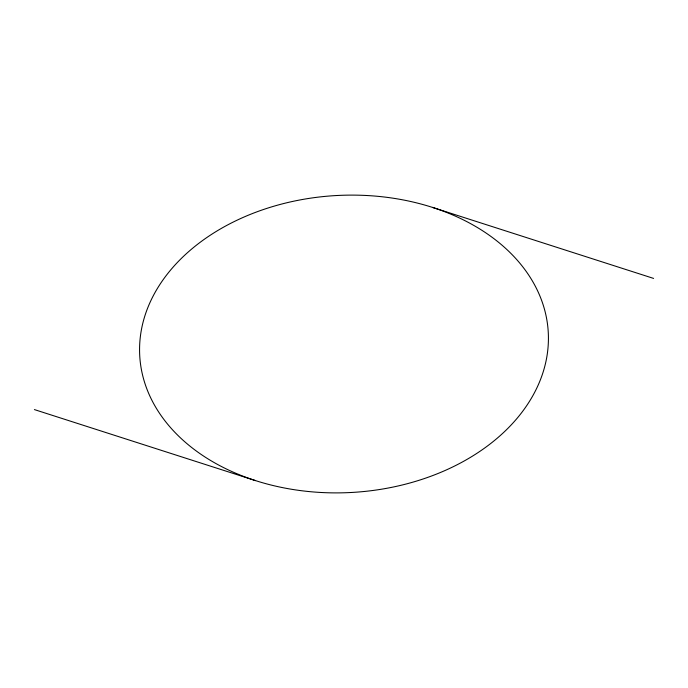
<?xml version="1.0" encoding="UTF-8"?>
<svg xmlns="http://www.w3.org/2000/svg" width="688" height="688" viewBox="0 0 688 688"><rect width="100%" height="100%" fill="white"/><g stroke="black" fill="none" stroke-linecap="round" stroke-linejoin="round"><path stroke-width="1.03" d="M432.425 207.38L653.6 278.416M34.4 409.584L255.575 480.62M238.461 474.376A204.594 148.651 -3.4 0 0 548.388 341.093A204.594 148.651 -3.4 0 0 245.152 216.539A204.594 148.651 -3.4 0 0 238.461 474.376"/></g></svg>
